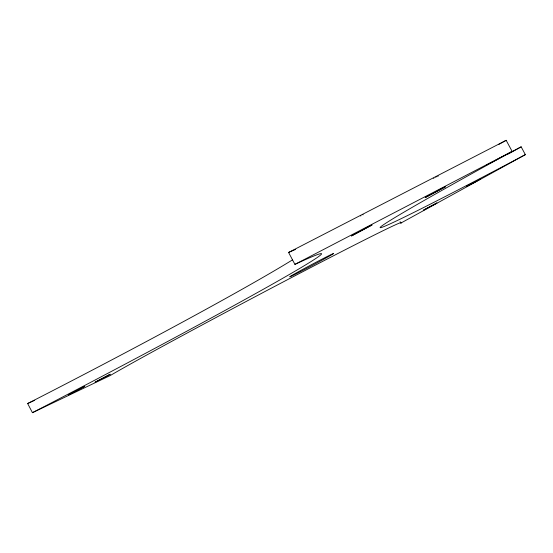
<?xml version="1.0" encoding="UTF-8"?>
<svg xmlns="http://www.w3.org/2000/svg" width="553" height="553" viewBox="0 0 553 553"><rect width="100%" height="100%" fill="white"/><g stroke="black" fill="none" stroke-linecap="round" stroke-linejoin="round"><path stroke-width="0.83" d="M371.941 225.036L351.411 235.986L371.934 225.03M68.731 394.794L84.782 386.333L68.745 394.752M508.366 153.962L521.154 146.835L525.35 154.646L400.849 223.094A171.16 2.876 -27.9 0 0 286.592 280.164A171.16 2.876 -27.9 0 0 110.296 375.508L32.44 412.683L27.65 403.531A268.253 9.325 -27.5 0 0 292.613 259.799M473.188 182.746L466.331 186.561L480.184 179.151L472.822 183.257M294.915 264.382L512.133 151.404L506.175 140.317L288.583 252.451L294.915 264.382A268.323 6.608 -27.7 0 1 272.463 284.138A268.323 6.608 -27.7 0 1 32.44 412.683M27.65 403.531L34.721 400.303M400.095 221.677L400.849 223.094M525.35 154.646A229.889 4.804 -28.3 0 1 380.215 227.663A229.889 4.804 -28.3 0 1 512.133 151.404M288.583 252.451A268.253 9.325 -27.5 0 1 295.558 249.458M521.154 146.835A229.841 6.781 -28.4 0 1 494.382 160.923M493.711 161.276A229.841 6.781 -28.4 0 1 489.156 163.653M488.403 164.047A229.841 6.781 -28.4 0 1 486.896 164.835M498.474 144.589A229.841 6.781 -28.4 0 1 506.175 140.317M433.614 178.356A11.419 0.415 -28.2 0 1 433.932 178.19M435.709 177.299A11.419 0.415 -28.2 0 1 435.978 177.167M436.967 176.684A11.419 0.415 -28.2 0 1 437.195 176.573M438.163 176.124A11.419 0.415 -28.2 0 1 438.329 176.048M360.625 215.995A11.634 0.435 -28.1 0 1 360.936 215.836M362.913 214.861A11.634 0.435 -28.1 0 1 363.162 214.744M445.338 186.824L425.202 197.573L445.331 186.817M95.157 382.192L110.275 374.236L95.178 382.171M436.856 203.006L423.508 210.14L436.856 202.999M300.618 271.544A24.975 0.518 -28 0 0 333.653 253.488A24.975 0.518 -28 0 0 300.521 270.583A24.975 0.518 -28 0 0 300.618 271.544"/></g></svg>
